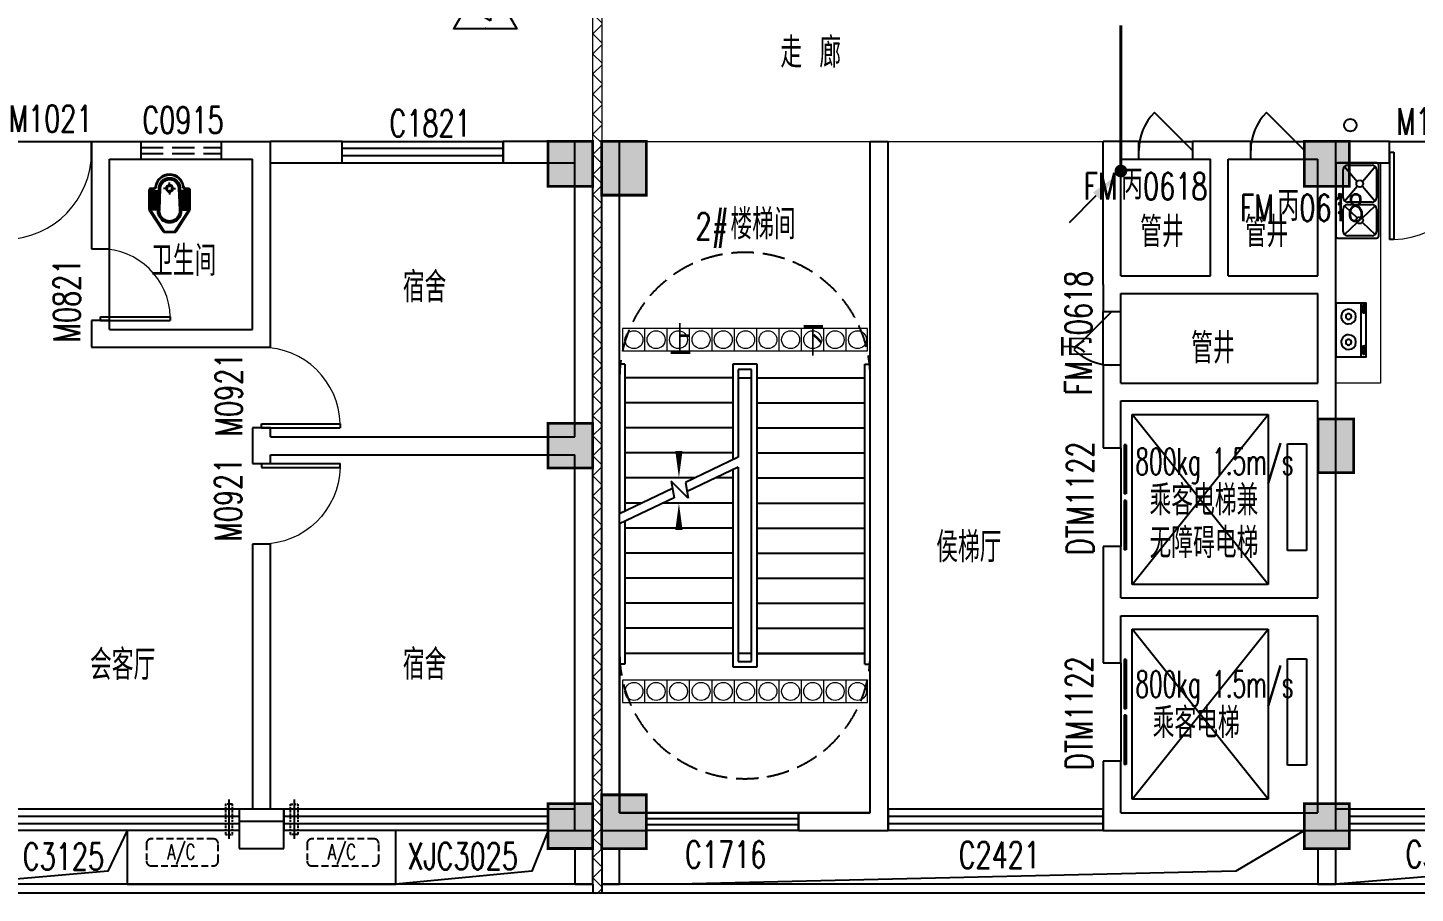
# Model space of a CAD drawing. Extents: x -9422388 to 15610651, y -1992469 to 953794.
# Drawn here: x -2565971 to -2550471, y -443348 to -433678 of the extents above; entities that cross this region are included whole.
import ezdxf
from ezdxf.enums import TextEntityAlignment as Align

# ---------------------------------------------------------------- set-up
doc = ezdxf.new("R2010")
doc.units = 0
doc.header["$LTSCALE"] = 1000
for name, pattern in [('( Hidden )', [0.375, 0.25, -0.125]), ('ACAD_ISO04W100', [30, 24, -3, 0, -3]), ('DASH', [0.35, 0.25, -0.1])]:
    doc.linetypes.add(name, pattern=pattern)
for name, color, linetype in [('A-DOOR', 141, 'Continuous'), ('A-DOOR-IDEN', 7, 'Continuous'), ('A-ELEV-LIN-0.3', 30, 'Continuous'), ('A-ELEV-LIN-0.4', 40, 'Continuous'), ('A-FLOR-EVTR', 2, 'Continuous'), ('A-FLOR-HVAC', 4, 'Continuous'), ('A-FLOR-OTHER1-ON', 253, 'Continuous'), ('A-FLOR-OTHER2-ON', 83, 'Continuous'), ('A-SECT-DOOR', 141, 'Continuous'), ('C-KZ', 2, 'Continuous'), ('C-Z-HATCH', 253, 'Continuous'), ('COLUMN', 9, 'Continuous'), ('DIM_SYMB', 3, 'Continuous'), ('EQUIP-消防', 3, 'Continuous'), ('LWIRE', 4, 'Continuous'), ('PUB_TEXT', 7, 'Continuous'), ('STAIR', 2, 'Continuous'), ('WALL', 9, 'Continuous'), ('WINDOW', 4, 'Continuous'), ('WINDOW_TEXT', 7, 'Continuous'), ('WIRE-消防广播', 4, 'TG_BC'), ('厨具', 4, 'Continuous'), ('洁具', 253, 'Continuous')]:
    doc.layers.add(name, color=color, linetype=linetype)
doc.layers.add('建筑底图', color=8, linetype='Continuous', lineweight=5)
doc.styles.add('_TCH_DIM', font='SIMPLEX', dxfattribs={"bigfont": 'GBCBIG'})
doc.styles.add('_TCH_WINDOW', font='SIMPLEX', dxfattribs={"height": 3.5, "bigfont": 'GBCBIG'})
doc.styles.get("Standard").update_dxf_attribs({"font": 'gbenor.shx', "bigfont": 'gbcbig.shx'})
doc.styles.add('TG_LINETYPE', font='SIMPLEX', dxfattribs={"width": 0.8, "height": 3.5, "bigfont": 'HZTXT'})
doc.linetypes.add('TG_BC', pattern='A,2,-0.85,["BC",TG_LINETYPE,S=0.1,R=0,X=-0.65,Y=-0.15],0', length=2.85)

# ---------------------------------------------------------------- blocks, each defined once
blk = doc.blocks.new('$plan$00002871')
at = {"layer": '洁具', "color": 0}
for p, q in [((0, -475), (0, -423)), ((-15, -490), (-67, -490)), ((0, -505), (0, -557)), ((15, -490), (67, -490))]:
    blk.add_line(p, q, dxfattribs=at)
for points in [[(159, -508, -0.88995), (-159, -508, 0.380538), (-179, -491), (-210, -491, -0.414214), (-230, -471), (-230, -258, -0.144595), (-227, -247), (-73, -9, -0.254383), (-56, 0), (56, 0, -0.254383), (73, -9), (227, -247, -0.144595), (230, -258), (230, -471, -0.414214), (210, -491), (179, -491, 0.380538)], [(120, -491), (130, -252, 1.134994), (-130, -252), (-120, -491, 0.992594)], [(105, -490), (115, -251, 1.141146), (-115, -251), (-105, -490, 0.994896)], [(100, -490), (110, -251, 1.143479), (-110, -251), (-100, -490, 0.995777)], [(-149, -264, 1), (-149, -252), (-207, -252, 1), (-207, -264)], [(-148, -287, 1), (-148, -275), (-207, -275, 1), (-207, -287)], [(-147, -307, 1), (-147, -295), (-207, -295, 1), (-207, -307)], [(-149, -263, 1), (-149, -253), (-207, -253, 1), (-207, -263)], [(-148, -286, 1), (-148, -276), (-207, -276, 1), (-207, -286)], [(-147, -306, 1), (-147, -296), (-207, -296, 1), (-207, -306)], [(148, -287, -1), (148, -275), (207, -275, -1), (207, -287)], [(147, -307, -1), (147, -295), (207, -295, -1), (207, -307)], [(148, -286, -1), (148, -276), (207, -276, -1), (207, -286)], [(147, -306, -1), (147, -296), (207, -296, -1), (207, -306)], [(149, -264, -1), (149, -252), (207, -252, -1), (207, -264)], [(149, -263, -1), (149, -253), (207, -253, -1), (207, -263)], [(-146, -330, 1), (-146, -319), (-207, -319, 1), (-207, -330)], [(-146, -352, 1), (-146, -341), (-207, -341, 1), (-207, -352)], [(-145, -376, 1), (-145, -364), (-207, -364, 1), (-207, -376)], [(-144, -399, 1), (-144, -388), (-207, -388, 1), (-207, -399)], [(-143, -423, 1), (-143, -411), (-207, -411, 1), (-207, -423)], [(-141, -444, 1), (-141, -432), (-207, -432, 1), (-207, -444)], [(-141, -464, 1), (-141, -453), (-207, -453, 1), (-207, -464)], [(-146, -329, 1), (-146, -320), (-207, -320, 1), (-207, -329)], [(-146, -351, 1), (-146, -342), (-207, -342, 1), (-207, -351)], [(-145, -375, 1), (-145, -365), (-207, -365, 1), (-207, -375)], [(-144, -398, 1), (-144, -389), (-207, -389, 1), (-207, -398)], [(-143, -422, 1), (-143, -412), (-207, -412, 1), (-207, -422)], [(-141, -443, 1), (-141, -433), (-207, -433, 1), (-207, -443)], [(-141, -463, 1), (-141, -454), (-207, -454, 1), (-207, -463)], [(141, -444, -1), (141, -432), (207, -432, -1), (207, -444)], [(141, -464, -1), (141, -453), (207, -453, -1), (207, -464)], [(141, -443, -1), (141, -433), (207, -433, -1), (207, -443)], [(141, -463, -1), (141, -454), (207, -454, -1), (207, -463)], [(143, -423, -1), (143, -411), (207, -411, -1), (207, -423)], [(144, -399, -1), (144, -388), (207, -388, -1), (207, -399)], [(143, -422, -1), (143, -412), (207, -412, -1), (207, -422)], [(145, -376, -1), (145, -364), (207, -364, -1), (207, -376)], [(144, -398, -1), (144, -389), (207, -389, -1), (207, -398)], [(146, -352, -1), (146, -341), (207, -341, -1), (207, -352)], [(145, -375, -1), (145, -365), (207, -365, -1), (207, -375)], [(146, -330, -1), (146, -319), (207, -319, -1), (207, -330)], [(146, -351, -1), (146, -342), (207, -342, -1), (207, -351)], [(146, -329, -1), (146, -320), (207, -320, -1), (207, -329)]]:
    blk.add_lwpolyline(points, format="xyb", close=True, dxfattribs=at)
blk.add_lwpolyline([(-149, -507, 0.380538), (-179, -481), (-210, -481, -0.414214), (-220, -471), (-220, -258, -0.144595), (-218, -253), (-64, -15, -0.254383), (-56, -10), (56, -10, -0.254383), (64, -15), (218, -253, -0.144595), (220, -258), (220, -471, -0.414214), (210, -481), (179, -481, 0.380538), (149, -507, 0.380538)], format="xyb", dxfattribs=at)
for radius in [40, 31.7]:
    blk.add_circle((0, -490), radius, dxfattribs=at)
blk.add_arc((0, -490), 150, 186.665, 353.335, dxfattribs=at)
blk = doc.blocks.new('KTWJ1')
at = {"layer": 'A-FLOR-HVAC', "color": 0, "linetype": '( Hidden )', "ltscale": 0.3}
blk.add_lwpolyline([(152982, -14209, 0.414214), (153032, -14259), (153732, -14259, 0.414214), (153782, -14209), (153782, -14009, 0.414214), (153732, -13959), (153032, -13959, 0.414214), (152982, -14009)], format="xyb", close=True, dxfattribs=at)
at = {"layer": 'A-FLOR-HVAC', "color": 0, "style": '_TCH_WINDOW', "width": 0.705882}
blk.add_text('A/C', height=170, dxfattribs=at).set_placement((153214, -14188))
blk = doc.blocks.new('KTB')
at = {"layer": 'A-SECT-DOOR', "color": 0}
blk.add_lwpolyline([(1040319, -403775), (1039069, -403775), (1039069, -404375), (1042069, -404375), (1042069, -403775), (1040819, -403775)], dxfattribs=at)
at = {"layer": 'A-FLOR-HVAC', "color": 8}
for p in [(886302, -389909), (888096, -389909)]:
    blk.add_blockref('KTWJ1', p, dxfattribs=at)
blk = doc.blocks.new('宿舍楼柱网1')
at = {"layer": 'C-Z-HATCH'}
h = blk.add_hatch(color=0, dxfattribs=at)
h.dxf.hatch_style = 1
h.paths.add_polyline_path([(631658, 145126), (632158, 145126), (632158, 144526), (631658, 144526)])
h = blk.add_hatch(color=0, dxfattribs=at)
h.dxf.hatch_style = 1
h.paths.add_polyline_path([(639508, 145126), (640008, 145126), (640008, 144626), (639508, 144626)])
h = blk.add_hatch(color=0, dxfattribs=at)
h.dxf.hatch_style = 1
h.paths.add_polyline_path([(639658, 142026), (640058, 142026), (640058, 141426), (639658, 141426)])
h = blk.add_hatch(color=0, dxfattribs=at)
h.dxf.hatch_style = 1
h.paths.add_polyline_path([(631658, 137826), (632158, 137826), (632158, 137226), (631658, 137226)])
h = blk.add_hatch(color=0, dxfattribs=at)
h.dxf.hatch_style = 1
h.paths.add_polyline_path([(639508, 137726), (640008, 137726), (640008, 137226), (639508, 137226)])
at = {"layer": 'C-KZ', "color": 0, "const_width": 30}
for points in [[(631658, 145126), (632158, 145126), (632158, 144526), (631658, 144526)], [(639508, 145126), (640008, 145126), (640008, 144626), (639508, 144626)], [(639658, 142026), (640058, 142026), (640058, 141426), (639658, 141426)], [(631658, 137826), (632158, 137826), (632158, 137226), (631658, 137226)], [(639508, 137726), (640008, 137726), (640008, 137226), (639508, 137226)]]:
    blk.add_lwpolyline(points, close=True, dxfattribs=at)
blk = doc.blocks.new('A$C0CF77FE4')
at = {"layer": 'A-FLOR-OTHER2-ON', "color": 0, "linetype": 'ACAD_ISO04W100', "ltscale": 5}
blk.add_line((40, 440), (40, 0), dxfattribs=at)
at = {"layer": 'A-FLOR-OTHER2-ON', "color": 0, "linetype": 'DASH', "ltscale": 0.1}
blk.add_lwpolyline([(0, 390), (80, 390), (80, 50), (0, 50)], close=True, dxfattribs=at)
blk = doc.blocks.new('$DorLib2D$00000001')
at = {"color": 0}
for p, q in [((0.45, 0.975), (0.5, 0.975)), ((0.45, 0), (0.45, 0.975)), ((0.5, 0), (0.5, 0.975)), ((0.5, 0), (0.45, 0))]:
    blk.add_line(p, q, dxfattribs=at)
at = {"color": 0, "lineweight": 13}
blk.add_arc((0.475, 0), 0.975, 91.4693, 180, dxfattribs=at)
blk = doc.blocks.new('$plan$00002777')
at = {"layer": '厨具', "color": 0}
for p, q in [((-300, -284), (300, -284)), ((-267, -307), (-267, -318)), ((-176, -308), (-176, -318)), ((192, -308), (192, -318)), ((284, -307), (284, -318)), ((-257, -316), (-257, -333)), ((-192, -316), (-257, -316)), ((-257, -333), (-192, -333)), ((-192, -333), (-192, -316)), ((208, -316), (273, -316)), ((208, -333), (208, -316)), ((273, -333), (208, -333)), ((273, -316), (273, -333))]:
    blk.add_line(p, q, dxfattribs=at)
blk.add_lwpolyline([(300, 0), (-300, 0), (-300, -340), (300, -340)], close=True, dxfattribs=at)
for points in [[(-176, -308, 0.259034), (-178, -304, 0.076276), (-189, -299, 0.036515), (-203, -297, 0.026615), (-221, -296, 0.026615), (-240, -297, 0.036515), (-254, -299, 0.076276), (-265, -304, 0.259034), (-267, -308, 0.078462), (-267, -309, 0.056762)], [(-176, -318, 0.259034), (-178, -315, 0.076276), (-189, -310, 0.036515), (-203, -307, 0.026615), (-221, -306, 0.026615), (-240, -307, 0.036515), (-254, -310, 0.076276), (-265, -315, 0.259034), (-267, -318, 0.259034), (-265, -322, 0.056762), (-257, -326, 0.036515)], [(192, -308, -0.259034), (194, -304, -0.076276), (205, -299, -0.036515), (219, -297, -0.026615), (238, -296, -0.026615), (257, -297, -0.036515), (270, -299, -0.076276), (282, -304, -0.259034), (284, -308, -0.078462), (283, -309, -0.056762)], [(192, -318, -0.259034), (194, -315, -0.076276), (205, -310, -0.036515), (219, -307, -0.026615), (238, -306, -0.026615), (257, -307, -0.036515), (270, -310, -0.076276), (282, -315, -0.259034), (284, -318, -0.259034), (282, -322, -0.056762), (273, -326, -0.036515)], [(-192, -327, 0.008736), (-189, -327, 0.076276), (-178, -322, 0.259034), (-176, -318, 0.259034)], [(208, -327, -0.008736), (205, -327, -0.076276), (194, -322, -0.259034), (192, -318, -0.259034)]]:
    blk.add_lwpolyline(points, format="xyb", dxfattribs=at)
for centre, radius, start, end in [((-135, -143), 82.5, 0.964, 0), ((-135, -143), 31.6, 0.6532, 0), ((151, -143), 82.5, 180, 179.036), ((151, -143), 31.6, 180, 179.3468)]:
    blk.add_arc(centre, radius, start, end, dxfattribs=at)
blk = doc.blocks.new('$plan$00002763')
at = {"layer": '洁具', "color": 0}
for p, q in [((-395, -405), (-395, -132)), ((-381, -98), (-246, -241)), ((-345, -82), (-95, -82)), ((-59, -98), (-194, -241)), ((-45, -132), (-45, -405)), ((-20, -405), (-20, -132)), ((-6, -98), (161, -241)), ((30, -82), (345, -82)), ((381, -98), (214, -241)), ((395, -132), (395, -405)), ((-246, -297), (-381, -440)), ((-194, -297), (-59, -440)), ((161, -297), (-6, -440)), ((214, -297), (381, -440)), ((-95, -455), (-345, -455)), ((345, -455), (30, -455))]:
    blk.add_line(p, q, dxfattribs=at)
blk.add_lwpolyline([(-420, -25), (-420, -455, 0.200464), (-413, -473, 0.197353), (-395, -480), (395, -480, 0.19737), (413, -473, 0.200447), (420, -455), (420, -25, 0.200464), (413, -7, 0.197353), (395, 0), (-395, 0, 0.19737), (-413, -7, 0.200447), (-420, -25)], format="xyb", close=True, dxfattribs=at)
for centre, major_axis, start_param, end_param in [((-345, -132), (-50, 0), -1.570796, 0), ((-136, -48), (-14.2, 0), 3.141593, 9.424778), ((-95, -132), (-50, 0), 3.141593, 4.712389), ((-36, -48), (-15.1, 0), 3.141593, 9.424778), ((30, -132), (-50, 0), -1.570796, 0), ((64, -48), (-14.2, 0), 3.141593, 9.424778), ((345, -132), (-50, 0), 3.141593, 4.712389), ((-220, -269), (-38.6, 0), 3.141593, 9.424778), ((188, -269), (-38.6, 0), 3.141593, 9.424778), ((-345, -405), (50, 0), 3.141593, 4.712389), ((-95, -405), (50, 0), 4.712389, 6.283185), ((30, -405), (50, 0), 3.141593, 4.712389), ((345, -405), (50, 0), 4.712389, 6.283185)]:
    blk.add_ellipse(centre, major_axis=major_axis, ratio=0.9938, start_param=start_param, end_param=end_param, dxfattribs=at)
blk = doc.blocks.new('$DORLIB2D$00000127')
at = {"color": 0}
for points in [[(-0.533, 0.795), (-0.533, 0.69)], [(-0.033, 0.795), (-0.533, 0.795)], [(-0.033, 0.795), (-0.033, 0.69)], [(0.533, 0.795), (0.033, 0.795)], [(0.033, 0.795), (0.033, 0.69)], [(0.533, 0.795), (0.533, 0.69)], [(-0.033, 0.69), (-0.533, 0.69)], [(0.533, 0.69), (0.033, 0.69)], [(0.5, 0.5), (-0.5, 0.5)]]:
    blk.add_lwpolyline(points, dxfattribs=at)
blk = doc.blocks.new('$WINLIB2D$00000001')
at = {"color": 0}
for points in [[(-0.5, 0.5), (-0.5, -0.5)], [(-0.5, 0.5), (0.5, 0.5)], [(0.5, -0.5), (0.5, 0.5)], [(0.5, 0.1667), (-0.5, 0.1667)], [(0.5, -0.1667), (-0.5, -0.1667)], [(-0.5, -0.5), (0.5, -0.5)]]:
    blk.add_lwpolyline(points, dxfattribs=at)
blk = doc.blocks.new('$TCHSYS$WIN2D')
at = {"color": 0}
for p, q in [((-0.5, 0.5), (0.5, 0.5)), ((-0.5, 0.5), (-0.5, -0.5)), ((0.5, 0.5), (0.5, -0.5)), ((0.5, 0.1667), (-0.5, 0.1667)), ((0.5, -0.1667), (-0.5, -0.1667)), ((-0.5, -0.5), (0.5, -0.5))]:
    blk.add_line(p, q, dxfattribs=at)
blk = doc.blocks.new('$DorLib2D$00000114')
at = {"color": 0}
blk.add_line((0.5, 0), (-0.207, 0.707), dxfattribs=at)
blk.add_arc((0.5, 0), 1, 135, 180, dxfattribs=at)
blk = doc.blocks.new('5555')
h = blk.add_hatch()
h.set_pattern_fill('ANSI37', color=8, scale=100)
h.set_pattern_definition([(45, (1387836.5, 0), (-112.2532, 112.2532), []), (135, (1387836.5, 0), (-112.2532, -112.2532), [])])
h.paths.add_polyline_path([(2009330.2, -394074.7), (2009430.2, -394074.7), (2009430.2, -404474.7), (2009330.2, -404474.7)])
at = {"layer": 'C-Z-HATCH'}
h = blk.add_hatch(color=8, dxfattribs=at)
h.dxf.hatch_style = 1
h.paths.add_polyline_path([(2008830.2, -396074.7), (2009330.2, -396074.7), (2009330.2, -396574.7), (2008830.2, -396574.7)])
h = blk.add_hatch(color=8, dxfattribs=at)
h.dxf.hatch_style = 1
h.paths.add_polyline_path([(2008830.2, -399224.7), (2009330.2, -399224.7), (2009330.2, -399724.7), (2008830.2, -399724.7)])
h = blk.add_hatch(color=8, dxfattribs=at)
h.dxf.hatch_style = 1
h.paths.add_polyline_path([(2008830.2, -403474.7), (2009330.2, -403474.7), (2009330.2, -403974.7), (2008830.2, -403974.7)])
at = {"color": 8}
for points in [[(2009330.2, -394074.7), (2009430.2, -394074.7), (2009430.2, -404474.7), (2009330.2, -404474.7)], [(2017630.2, -396314.7), (2018130.2, -396314.7), (2018130.2, -398774.7), (2017630.2, -398774.7)]]:
    blk.add_lwpolyline(points, close=True, dxfattribs=at)
blk.add_lwpolyline([(2009430.2, -396074.7), (2015030.2, -396074.7)], dxfattribs=at)
at = {"color": 8, "linetype": 'Continuous', "flags": 128}
for points in [[(2012397.7, -398414.7), (2012397.7, -398164.7), (2009662.7, -398164.7), (2009662.7, -398414.7)], [(2012397.7, -402344.7), (2012397.7, -402094.7), (2009662.7, -402094.7), (2009662.7, -402344.7)]]:
    blk.add_lwpolyline(points, close=True, dxfattribs=at)
for points in [[(2009912.7, -398414.7), (2009912.7, -398164.7)], [(2010162.7, -398414.7), (2010162.7, -398164.7)], [(2010412.7, -398414.7), (2010412.7, -398164.7)], [(2010662.7, -398414.7), (2010662.7, -398164.7)], [(2010912.7, -398414.7), (2010912.7, -398164.7)], [(2011162.7, -398414.7), (2011162.7, -398164.7)], [(2011412.7, -398414.7), (2011412.7, -398164.7)], [(2011662.7, -398414.7), (2011662.7, -398164.7)], [(2011912.7, -398414.7), (2011912.7, -398164.7)], [(2012162.7, -398414.7), (2012162.7, -398164.7)], [(2009912.7, -402344.7), (2009912.7, -402094.7)], [(2010162.7, -402344.7), (2010162.7, -402094.7)], [(2010412.7, -402344.7), (2010412.7, -402094.7)], [(2010662.7, -402344.7), (2010662.7, -402094.7)], [(2010912.7, -402344.7), (2010912.7, -402094.7)], [(2011162.7, -402344.7), (2011162.7, -402094.7)], [(2011412.7, -402344.7), (2011412.7, -402094.7)], [(2011662.7, -402344.7), (2011662.7, -402094.7)], [(2011912.7, -402344.7), (2011912.7, -402094.7)], [(2012162.7, -402344.7), (2012162.7, -402094.7)]]:
    blk.add_lwpolyline(points, dxfattribs=at)
at = {"color": 8, "linetype": 'Continuous'}
for centre in [(2009790.2, -398289.7), (2010037.7, -398289.7), (2010287.7, -398289.7), (2010540.2, -398289.7), (2010787.7, -398289.7), (2011037.7, -398289.7), (2011287.7, -398289.7), (2011540.2, -398289.7), (2011787.7, -398289.7), (2012037.7, -398289.7), (2012287.7, -398289.7), (2009790.2, -402219.7), (2010037.7, -402219.7), (2010287.7, -402219.7), (2010540.2, -402219.7), (2010787.7, -402219.7), (2011037.7, -402219.7), (2011287.7, -402219.7), (2011540.2, -402219.7), (2011787.7, -402219.7), (2012037.7, -402219.7), (2012287.7, -402219.7)]:
    blk.add_circle(centre, 100, dxfattribs=at)
at = {"layer": 'A-ELEV-LIN-0.3', "color": 8}
for points in [[(2015400.1, -378228), (2015400.1, -378228, -0.4142136), (2015621.4, -377263.1), (2022569.5, -372908.3, -0.4142136), (2024637.1, -373382.6), (2037907.3, -394555, -0.2728148), (2037948.7, -396077.9), (2033730, -403701.1, -0.2728148), (2032417.5, -404474.7), (1988430.2, -404474.7, -0.4142134), (1986830.2, -402874.7), (1986830.2, -394774.7, -0.4142137), (1987530.2, -394074.7), (1987530.2, -394074.7)], [(2015484.8, -378174.9), (2015484.8, -378174.9, -0.4142136), (2015674.5, -377347.8), (2022622.6, -372993, -0.4142136), (2024552.3, -373435.7), (2037822.6, -394608.1, -0.2728148), (2037861.2, -396029.5), (2033642.5, -403652.6, -0.2728148), (2032417.5, -404374.7), (2009430.2, -404374.7)], [(2009330.2, -404374.7), (1988430.2, -404374.7, -0.4142134), (1986930.2, -402874.7), (1986930.2, -394774.7, -0.4142137), (1987530.2, -394174.7), (1987530.2, -394174.7)]]:
    blk.add_lwpolyline(points, format="xyb", dxfattribs=at)
for points in [[(2009130.2, -404374.7), (2009330.2, -404374.7), (2009330.2, -403974.7), (2009130.2, -403974.7)], [(2009430.2, -404374.7), (2009630.2, -404374.7), (2009630.2, -403974.7), (2009430.2, -403974.7)], [(2017430.2, -404374.7), (2017630.2, -404374.7), (2017630.2, -403974.7), (2017430.2, -403974.7)]]:
    blk.add_lwpolyline(points, close=True, dxfattribs=at)
for points in [[(2009330.2, -404374.7), (2009330.2, -404474.7)], [(2009430.2, -404374.7), (2009430.2, -404474.7)]]:
    blk.add_lwpolyline(points, dxfattribs=at)
at = {"layer": 'A-ELEV-LIN-0.4', "color": 8}
for points in [[(2004130.2, -403774.7), (2003912.7, -404229.5), (2002243.9, -404374.7)], [(2008830.2, -403774.7), (2008649, -404229.5), (2007130.2, -404374.7)], [(2017280.2, -403774.7), (2016513, -404229.5), (2010280.2, -404374.7)], [(2019630.2, -403774.7), (2019412.7, -404229.5), (2017630.2, -404374.7)]]:
    blk.add_lwpolyline(points, dxfattribs=at)
blk.add_circle((2017793, -395893.3), 70, dxfattribs=at)
at = {"layer": 'A-FLOR-EVTR', "color": 8, "ltscale": 0.5}
for p, q in [((2015355.2, -401024.7), (2015355.2, -399124.7)), ((2015355.2, -399124.7), (2016875.2, -399124.7)), ((2016875.2, -401024.7), (2015355.2, -399124.7)), ((2015355.2, -401024.7), (2016875.2, -399124.7)), ((2016875.2, -399124.7), (2016875.2, -401024.7)), ((2017090.2, -400644.7), (2017090.2, -399454.7)), ((2017090.2, -399454.7), (2017305.2, -399454.7)), ((2017305.2, -399454.7), (2017305.2, -400644.7)), ((2017305.2, -400644.7), (2017090.2, -400644.7)), ((2016875.2, -401024.7), (2015355.2, -401024.7)), ((2015355.2, -403424.7), (2015355.2, -401524.7)), ((2015355.2, -401524.7), (2016875.2, -401524.7)), ((2016875.2, -403424.7), (2015355.2, -401524.7)), ((2015355.2, -403424.7), (2016875.2, -401524.7)), ((2016875.2, -401524.7), (2016875.2, -403424.7)), ((2017090.2, -403044.7), (2017090.2, -401854.7)), ((2017090.2, -401854.7), (2017305.2, -401854.7)), ((2017305.2, -401854.7), (2017305.2, -403044.7)), ((2017305.2, -403044.7), (2017090.2, -403044.7)), ((2016875.2, -403424.7), (2015355.2, -403424.7))]:
    blk.add_line(p, q, dxfattribs=at)
at = {"layer": 'A-FLOR-OTHER1-ON', "color": 8, "linetype": 'DASH'}
for centre, start, end in [((2011030.2, -398714.7), 0, 180.00002), ((2011030.2, -401794.7), 179.99986, 0)]:
    blk.add_arc(centre, 1400, start, end, dxfattribs=at)
at = {"layer": 'C-KZ', "color": 8, "const_width": 30}
for points in [[(2008830.2, -396074.7), (2009330.2, -396074.7), (2009330.2, -396574.7), (2008830.2, -396574.7)], [(2008830.2, -399224.7), (2009330.2, -399224.7), (2009330.2, -399724.7), (2008830.2, -399724.7)], [(2008830.2, -403474.7), (2009330.2, -403474.7), (2009330.2, -403974.7), (2008830.2, -403974.7)]]:
    blk.add_lwpolyline(points, close=True, dxfattribs=at)
at = {"layer": 'COLUMN', "color": 8}
for p, q in [((2005880.2, -403674.7), (2005380.2, -403674.7)), ((2005380.2, -403674.7), (2005380.2, -403974.7)), ((2005880.2, -403974.7), (2005880.2, -403674.7)), ((2005380.2, -403974.7), (2005880.2, -403974.7))]:
    blk.add_line(p, q, dxfattribs=at)
at = {"layer": 'DIM_SYMB', "color": 8}
for points in [[(2010292.7, -398574.7, 0, 0, 0), (2010292.7, -399834.7, 0, 80, 0), (2010292.7, -399534.7, 0, 0, 0)], [(2011767.7, -398574.7, 0, 0, 0), (2011767.7, -402684.7, 0, 0, 0), (2010292.7, -402684.7, 0, 0, 0), (2010292.7, -400114.7, 0, 80, 0), (2010292.7, -400414.7, 0, 0, 0)]]:
    blk.add_lwpolyline(points, format="xyseb", dxfattribs=at)
at = {"layer": 'STAIR', "color": 8}
for p, q in [((2009630.2, -398564.7), (2009630.2, -400234.9)), ((2009690.2, -398564.7), (2009630.2, -398564.7)), ((2009690.2, -398564.7), (2009690.2, -400206.3)), ((2011165.2, -398564.7), (2010895.2, -398564.7)), ((2010895.2, -398564.7), (2010895.2, -399632.4)), ((2011105.2, -398624.7), (2010955.2, -398624.7)), ((2010955.2, -398624.7), (2010955.2, -399603.8)), ((2011105.2, -401884.7), (2011105.2, -398624.7)), ((2011165.2, -401944.7), (2011165.2, -398564.7)), ((2012370.2, -401914.7), (2012370.2, -398564.7)), ((2012370.2, -398564.7), (2012430.2, -398564.7)), ((2012430.2, -401914.7), (2012430.2, -398564.7)), ((2009630.2, -398714.7), (2009630.2, -400234.9)), ((2010895.2, -398714.7), (2009690.2, -398714.7)), ((2010955.2, -398714.7), (2010955.2, -399603.8)), ((2010955.2, -398714.7), (2011105.2, -398714.7)), ((2011105.2, -401794.7), (2011105.2, -398714.7)), ((2011165.2, -398714.7), (2012370.2, -398714.7)), ((2012430.2, -401794.7), (2012430.2, -398714.7)), ((2010895.2, -398994.7), (2009690.2, -398994.7)), ((2011165.2, -398994.7), (2012370.2, -398994.7)), ((2010895.2, -399274.7), (2009690.2, -399274.7)), ((2011165.2, -399274.7), (2012370.2, -399274.7)), ((2010895.2, -399554.7), (2009690.2, -399554.7)), ((2011165.2, -399554.7), (2012370.2, -399554.7)), ((2010955.2, -399603.8), (2010364.4, -399885.2)), ((2010955.2, -399714.6), (2010383.2, -399987)), ((2010895.2, -399743.1), (2010895.2, -401944.7)), ((2010955.2, -399714.6), (2010955.2, -401794.7)), ((2010955.2, -399714.6), (2010955.2, -401884.7)), ((2010470.3, -399834.7), (2009690.2, -399834.7)), ((2010396.8, -400060.7), (2010205.1, -399872)), ((2010205.1, -399872), (2010239, -400055.7)), ((2010364.4, -399885.2), (2010396.8, -400060.7)), ((2010895.2, -399834.7), (2010702.9, -399834.7)), ((2011165.2, -399834.7), (2012370.2, -399834.7)), ((2010220.2, -399953.9), (2009630.2, -400234.9)), ((2010239, -400055.7), (2009630.2, -400345.7)), ((2009882.5, -400114.7), (2009690.2, -400114.7)), ((2010895.2, -400114.7), (2010115, -400114.7)), ((2011165.2, -400114.7), (2012370.2, -400114.7)), ((2009630.2, -400345.7), (2009630.2, -401794.7)), ((2009630.2, -400345.7), (2009630.2, -401914.7)), ((2009690.2, -400317.1), (2009690.2, -401914.7)), ((2010895.2, -400394.7), (2009690.2, -400394.7)), ((2011165.2, -400394.7), (2012370.2, -400394.7)), ((2010895.2, -400674.7), (2009690.2, -400674.7)), ((2011165.2, -400674.7), (2012370.2, -400674.7)), ((2010895.2, -400954.7), (2009690.2, -400954.7)), ((2011165.2, -400954.7), (2012370.2, -400954.7)), ((2010895.2, -401234.7), (2009690.2, -401234.7)), ((2011165.2, -401234.7), (2012370.2, -401234.7)), ((2010895.2, -401514.7), (2009690.2, -401514.7)), ((2011165.2, -401514.7), (2012370.2, -401514.7)), ((2009630.2, -401794.7), (2009630.2, -401914.7)), ((2009690.2, -401914.7), (2009630.2, -401914.7)), ((2009630.2, -401914.7), (2009630.2, -403574.7)), ((2010895.2, -401794.7), (2009690.2, -401794.7)), ((2010895.2, -401794.7), (2009690.2, -401794.7)), ((2011105.2, -401794.7), (2010955.2, -401794.7)), ((2010955.2, -401884.7), (2011105.2, -401884.7)), ((2011165.2, -401794.7), (2012370.2, -401794.7)), ((2012370.2, -401794.7), (2011165.2, -401794.7)), ((2012370.2, -401914.7), (2012430.2, -401914.7)), ((2012430.2, -401914.7), (2012430.2, -401794.7)), ((2012430.2, -403574.7), (2012430.2, -401914.7)), ((2010895.2, -401944.7), (2011165.2, -401944.7)), ((2009630.2, -403574.7), (2012430.2, -403574.7))]:
    blk.add_line(p, q, dxfattribs=at)
at = {"layer": 'WALL', "color": 8}
for p, q in [((2003730.2, -396074.7), (2003730.2, -397274.7)), ((2003730.2, -396314.7), (2003730.2, -396074.7)), ((2003730.2, -396074.7), (2005730.2, -396074.7)), ((2005730.2, -398274.7), (2005730.2, -396074.7)), ((2006530.2, -396074.7), (2005730.2, -396074.7)), ((2006530.2, -396314.7), (2006530.2, -396074.7)), ((2009130.2, -396074.7), (2008330.2, -396074.7)), ((2008330.2, -396074.7), (2008330.2, -396314.7)), ((2009130.2, -399374.7), (2009130.2, -396074.7)), ((2009130.2, -396074.7), (2009330.2, -396074.7)), ((2009330.2, -399474.7), (2009330.2, -396074.7)), ((2009430.2, -403774.7), (2009430.2, -396074.7)), ((2009430.2, -396074.7), (2009630.2, -396074.7)), ((2009630.2, -403574.7), (2009630.2, -396074.7)), ((2012430.2, -403574.7), (2012430.2, -396074.7)), ((2012430.2, -396074.7), (2012630.2, -396074.7)), ((2012630.2, -403534.7), (2012630.2, -396074.7)), ((2015430.2, -396074.7), (2015030.2, -396074.7)), ((2015030.2, -397674.7), (2015030.2, -396074.7)), ((2015430.2, -396274.7), (2015430.2, -396074.7)), ((2016330.2, -396074.7), (2016030.2, -396074.7)), ((2016030.2, -396074.7), (2016030.2, -396274.7)), ((2016680.2, -396074.7), (2016330.2, -396074.7)), ((2016680.2, -396274.7), (2016680.2, -396074.7)), ((2017630.2, -396074.7), (2017280.2, -396074.7)), ((2017280.2, -396074.7), (2017280.2, -396274.7)), ((2018230.2, -396074.7), (2017630.2, -396074.7)), ((2017630.2, -397674.7), (2017630.2, -396074.7)), ((2018230.2, -396314.7), (2018230.2, -396074.7)), ((2003930.2, -397274.7), (2003930.2, -396274.7)), ((2003930.2, -396274.7), (2005530.2, -396274.7)), ((2005530.2, -398174.7), (2005530.2, -396274.7)), ((2005730.2, -396314.7), (2006530.2, -396314.7)), ((2008330.2, -396314.7), (2009130.2, -396314.7)), ((2015230.2, -396274.7), (2015430.2, -396274.7)), ((2015230.2, -397574.7), (2015230.2, -396274.7)), ((2016030.2, -396274.7), (2016230.2, -396274.7)), ((2016230.2, -397574.7), (2016230.2, -396274.7)), ((2016430.2, -397574.7), (2016430.2, -396274.7)), ((2016430.2, -396274.7), (2016680.2, -396274.7)), ((2017280.2, -396274.7), (2017430.2, -396274.7)), ((2017430.2, -397574.7), (2017430.2, -396274.7)), ((2017630.2, -396314.7), (2018230.2, -396314.7)), ((2003730.2, -397274.7), (2003930.2, -397274.7)), ((2015230.2, -397574.7), (2016230.2, -397574.7)), ((2016430.2, -397574.7), (2017430.2, -397574.7)), ((2015030.2, -397674.7), (2015030.2, -397974.7)), ((2017630.2, -398874.7), (2017630.2, -397674.7)), ((2015230.2, -397974.7), (2015230.2, -397774.7)), ((2015230.2, -397774.7), (2016330.2, -397774.7)), ((2016330.2, -397774.7), (2017430.2, -397774.7)), ((2017430.2, -398774.7), (2017430.2, -397774.7)), ((2015030.2, -397974.7), (2015230.2, -397974.7)), ((2003930.2, -398074.7), (2003730.2, -398074.7)), ((2003730.2, -398074.7), (2003730.2, -398374.7)), ((2003930.2, -398174.7), (2003930.2, -398074.7)), ((2003930.2, -398174.7), (2005530.2, -398174.7)), ((2005730.2, -398374.7), (2005730.2, -398274.7)), ((2003730.2, -398374.7), (2005530.2, -398374.7)), ((2005530.2, -398374.7), (2005730.2, -398374.7)), ((2015230.2, -398574.7), (2015030.2, -398574.7)), ((2015030.2, -398574.7), (2015030.2, -398874.7)), ((2015230.2, -398774.7), (2015230.2, -398574.7)), ((2015230.2, -398774.7), (2017430.2, -398774.7)), ((2015030.2, -398874.7), (2015030.2, -399499.7)), ((2017630.2, -401274.7), (2017630.2, -398874.7)), ((2015230.2, -399499.7), (2015230.2, -398974.7)), ((2015230.2, -398974.7), (2017430.2, -398974.7)), ((2017430.2, -401174.7), (2017430.2, -398974.7)), ((2005730.2, -399274.7), (2005530.2, -399274.7)), ((2005530.2, -399274.7), (2005530.2, -399474.7)), ((2005730.2, -399374.7), (2005730.2, -399274.7)), ((2005730.2, -399374.7), (2009130.2, -399374.7)), ((2005530.2, -399474.7), (2005530.2, -399674.7)), ((2005730.2, -399574.7), (2009130.2, -399574.7)), ((2005730.2, -399674.7), (2005730.2, -399574.7)), ((2009130.2, -403774.7), (2009130.2, -399574.7)), ((2009330.2, -403774.7), (2009330.2, -399474.7)), ((2015030.2, -399499.7), (2015230.2, -399499.7)), ((2005530.2, -399674.7), (2005730.2, -399674.7)), ((2005730.2, -400574.7), (2005530.2, -400574.7)), ((2005530.2, -400574.7), (2005530.2, -403534.7)), ((2005730.2, -403534.7), (2005730.2, -400574.7)), ((2015230.2, -400599.7), (2015030.2, -400599.7)), ((2015030.2, -400599.7), (2015030.2, -401274.7)), ((2015230.2, -401174.7), (2015230.2, -400599.7)), ((2015030.2, -401274.7), (2015030.2, -401899.7)), ((2015230.2, -401174.7), (2017430.2, -401174.7)), ((2017630.2, -403774.7), (2017630.2, -401274.7)), ((2015230.2, -401899.7), (2015230.2, -401374.7)), ((2015230.2, -401374.7), (2017430.2, -401374.7)), ((2017430.2, -403574.7), (2017430.2, -401374.7)), ((2015030.2, -401899.7), (2015230.2, -401899.7)), ((2015230.2, -402999.7), (2015030.2, -402999.7)), ((2015030.2, -402999.7), (2015030.2, -403534.7)), ((2015230.2, -403574.7), (2015230.2, -402999.7)), ((2005630.2, -403534.7), (2005380.2, -403534.7)), ((2005380.2, -403534.7), (2005380.2, -403674.7)), ((2005880.2, -403534.7), (2005630.2, -403534.7)), ((2005880.2, -403674.7), (2005880.2, -403534.7)), ((2009130.2, -403534.7), (2008830.2, -403534.7)), ((2008830.2, -403534.7), (2008830.2, -403774.7)), ((2009930.2, -403574.7), (2009630.2, -403574.7)), ((2009930.2, -403774.7), (2009930.2, -403574.7)), ((2012430.2, -403574.7), (2011630.2, -403574.7)), ((2011630.2, -403574.7), (2011630.2, -403774.7)), ((2012630.2, -403774.7), (2012630.2, -403534.7)), ((2015030.2, -403534.7), (2015030.2, -403774.7)), ((2015230.2, -403574.7), (2017430.2, -403574.7)), ((2017780.2, -403534.7), (2017630.2, -403534.7)), ((2017780.2, -403774.7), (2017780.2, -403534.7)), ((2008830.2, -403774.7), (2009130.2, -403774.7)), ((2009130.2, -403774.7), (2009330.2, -403774.7)), ((2009430.2, -403774.7), (2009930.2, -403774.7)), ((2011630.2, -403774.7), (2012530.2, -403774.7)), ((2012530.2, -403774.7), (2012630.2, -403774.7)), ((2015030.2, -403774.7), (2015130.2, -403774.7)), ((2015130.2, -403774.7), (2017630.2, -403774.7)), ((2017630.2, -403774.7), (2017780.2, -403774.7))]:
    blk.add_line(p, q, dxfattribs=at)
at = {"layer": 'WINDOW', "color": 8}
for p, q in [((2002730.2, -396074.7), (2003730.2, -396074.7)), ((2015430.2, -396074.7), (2016030.2, -396074.7)), ((2016680.2, -396074.7), (2017280.2, -396074.7)), ((2018230.2, -396074.7), (2019230.2, -396074.7)), ((2015430.2, -396274.7), (2016030.2, -396274.7)), ((2016680.2, -396274.7), (2017280.2, -396274.7)), ((2003930.2, -398074.7), (2003930.2, -397274.7)), ((2015030.2, -398574.7), (2015030.2, -397974.7)), ((2015230.2, -398574.7), (2015230.2, -397974.7))]:
    blk.add_line(p, q, dxfattribs=at)
at = {"layer": 'WINDOW', "color": 8, "linetype": 'DASH'}
for p, q in [((2004280.2, -396074.7, 900), (2004280.2, -396274.7, 900)), ((2004280.2, -396074.7, 900), (2004280.2, -396274.7, 900)), ((2004280.2, -396141.4, 900), (2005180.2, -396141.4, 900)), ((2004280.2, -396141.4, 900), (2005180.2, -396141.4, 900)), ((2005180.2, -396074.7, 900), (2005180.2, -396274.7, 900)), ((2005180.2, -396074.7, 900), (2005180.2, -396274.7, 900)), ((2004280.2, -396208.1, 900), (2005180.2, -396208.1, 900)), ((2004280.2, -396208.1, 900), (2005180.2, -396208.1, 900))]:
    blk.add_line(p, q, dxfattribs=at)
at = {"color": 8}
blk.add_blockref('宿舍楼柱网1', (1377772.3, -541201.1), dxfattribs=at)
at = {"color": 8, "xscale": -1, "rotation": 180}
blk.add_blockref('$plan$00002871', (2004602.5, -397089.8), dxfattribs=at)
at = {"layer": 'A-DOOR', "color": 8}
ref = blk.add_blockref('$DORLIB2D$00000127', (2015130.2, -400049.7), dxfattribs=dict(at, xscale=1100, yscale=-200, zscale=200, rotation=89.99999999999444))
ref.add_attrib('A', 'DTM1122', (2014923.2, -400696.4), dxfattribs={"layer": 'A-DOOR-IDEN', "color": 8, "height": 297.5, "rotation": 90, "style": '_TCH_WINDOW', "width": 0.705882})
ref = blk.add_blockref('$DORLIB2D$00000127', (2015130.2, -402449.7), dxfattribs=dict(at, xscale=1100, yscale=-200, zscale=200, rotation=89.99999999999166))
ref.add_attrib('A', 'DTM1122', (2014913.5, -403096.5), dxfattribs={"layer": 'A-DOOR-IDEN', "color": 8, "height": 297.5, "rotation": 90, "style": '_TCH_WINDOW', "width": 0.705882})
at = {"layer": 'A-FLOR-OTHER2-ON', "color": 8, "linetype": 'DASH', "xscale": -1}
blk.add_blockref('A$C0CF77FE4', (2005306.3, -403867.7), dxfattribs=at)
at = {"layer": 'A-FLOR-OTHER2-ON', "color": 8, "linetype": 'DASH'}
blk.add_blockref('A$C0CF77FE4', (2005954, -403867.7), dxfattribs=at)
at = {"layer": 'A-SECT-DOOR', "color": 8}
blk.add_blockref('KTB', (965061, 0), dxfattribs=at)
at = {"layer": 'WINDOW', "color": 8}
ref = blk.add_blockref('$DorLib2D$00000001', (2003230.2, -396194.7), dxfattribs=dict(at, xscale=-1000, yscale=-1000, zscale=-1000, rotation=359.9999999999629))
ref.add_attrib('A', 'M1021', (2002805.2, -395969.3), dxfattribs={"layer": 'WINDOW_TEXT', "color": 8, "height": 297.5, "style": '_TCH_WINDOW', "width": 0.705882})
ref = blk.add_blockref('$DorLib2D$00000001', (2018730.2, -396194.7), dxfattribs=dict(at, xscale=-1000, yscale=-1000, zscale=-1000, rotation=359.9999999999926))
ref.add_attrib('A', 'M1021', (2018305.2, -396002.1), dxfattribs={"layer": 'WINDOW_TEXT', "color": 8, "height": 297.5, "style": '_TCH_WINDOW', "width": 0.705882})
ref = blk.add_blockref('$TCHSYS$WIN2D', (2007430.2, -396194.7), dxfattribs=dict(at, xscale=1800, yscale=-240, zscale=1800, rotation=359.9999999999639))
ref.add_attrib('A', 'C1821', (2007057.4, -396020.4), dxfattribs={"layer": 'WINDOW_TEXT', "color": 8, "height": 297.5, "style": '_TCH_WINDOW', "width": 0.705882})
at = {"layer": 'WINDOW', "color": 8, "xscale": 600, "yscale": 600, "zscale": 600}
for p, rotation in [((2015730.2, -396174.7), 359.9999999999944), ((2016980.2, -396174.7), 359.9999999999944), ((2015130.2, -398274.7), 89.99999999998887)]:
    blk.add_blockref('$DorLib2D$00000114', p, dxfattribs=dict(at, rotation=rotation))
at = {"layer": 'WINDOW', "color": 8}
ref = blk.add_blockref('$DorLib2D$00000001', (2003830.2, -397674.7), dxfattribs=dict(at, xscale=-800, yscale=-800, zscale=-800, rotation=89.99999999995553))
ref.add_attrib('A', 'M0821', (2003603.9, -398319.7), dxfattribs={"layer": 'WINDOW_TEXT', "color": 8, "height": 297.5, "rotation": 90, "style": '_TCH_WINDOW', "width": 0.705882})
ref = blk.add_blockref('$DorLib2D$00000001', (2005630.2, -398824.7), dxfattribs=dict(at, xscale=-900, yscale=-900, zscale=-900, rotation=89.99999999995553))
ref.add_attrib('A', 'M0921', (2005413, -399369.4), dxfattribs={"layer": 'WINDOW_TEXT', "color": 8, "height": 297.5, "rotation": 90, "style": '_TCH_WINDOW', "width": 0.705882})
ref = blk.add_blockref('$DorLib2D$00000001', (2005630.2, -400124.7), dxfattribs=dict(at, xscale=900, yscale=-900, zscale=900, rotation=89.99999999995553))
ref.add_attrib('A', 'M0921', (2005405.8, -400544.4), dxfattribs={"layer": 'WINDOW_TEXT', "color": 8, "height": 297.5, "rotation": 90, "style": '_TCH_WINDOW', "width": 0.705882})
ref = blk.add_blockref('$TCHSYS$WIN2D', (2003830.2, -403654.7), dxfattribs=dict(at, xscale=3100, yscale=-240, zscale=3100, rotation=179.9999999999629))
ref.add_attrib('A', 'C3125', (2002962.5, -404213.1), dxfattribs={"layer": 'WINDOW_TEXT', "color": 8, "height": 297.5, "rotation": 360, "style": '_TCH_WINDOW', "width": 0.705882})
ref = blk.add_blockref('$TCHSYS$WIN2D', (2007355.2, -403654.7), dxfattribs=dict(at, xscale=-2950, yscale=240, zscale=-2950, rotation=359.9999999999639))
ref.add_attrib('A', 'XJC3025', (2007261.3, -404209.6), dxfattribs={"layer": 'WINDOW_TEXT', "color": 8, "height": 297.5, "style": '_TCH_WINDOW', "width": 0.705882})
ref = blk.add_blockref('$WINLIB2D$00000001', (2010780.2, -403674.7), dxfattribs=dict(at, xscale=-1700, yscale=-200, zscale=-1700, rotation=359.9999999999911))
ref.add_attrib('A', 'C1716', (2010359.7, -404191.4), dxfattribs={"layer": 'WINDOW_TEXT', "color": 8, "height": 297.5, "style": '_TCH_WINDOW', "width": 0.705882})
ref = blk.add_blockref('$WINLIB2D$00000001', (2013830.2, -403654.7), dxfattribs=dict(at, xscale=-2400, yscale=-240, zscale=-2400, rotation=359.9999999999923))
ref.add_attrib('A', 'C2421', (2013416.9, -404196), dxfattribs={"layer": 'WINDOW_TEXT', "color": 8, "height": 297.5, "style": '_TCH_WINDOW', "width": 0.705882})
ref = blk.add_blockref('$TCHSYS$WIN2D', (2019330.2, -403654.7), dxfattribs=dict(at, xscale=-3100, yscale=-240, zscale=-3100, rotation=359.9999999999936))
ref.add_attrib('A', 'C3121', (2018410.3, -404188.2), dxfattribs={"layer": 'WINDOW_TEXT', "color": 8, "height": 297.5, "style": '_TCH_WINDOW', "width": 0.705882})
at = {"layer": '厨具', "color": 8, "rotation": 89.99999999999244}
for name, p in [('$plan$00002763', (2017630.2, -396734.7)), ('$plan$00002777', (2017630.2, -398182.8))]:
    blk.add_blockref(name, p, dxfattribs=at)
at = {"layer": 'DIM_SYMB', "color": 7, "style": '_TCH_DIM'}
for s, p in [('上', (2010188.4, -398469.7)), ('下', (2011672.7, -398469.7))]:
    blk.add_text(s, height=337.6, dxfattribs=at).set_placement(p)
at = {"layer": 'PUB_TEXT', "color": 8, "style": '_TCH_DIM'}
for s, height, p in [('走', 337.6, (2011426.1, -395250.8)), ('廊', 337.6, (2011861.8, -395250.8)), ('楼梯间', 337.59, (2010868.1, -397169.2)), ('管井', 337.59, (2015444.7, -397254.6)), ('管井', 337.59, (2016613.4, -397254.6)), ('卫生间', 337.59, (2004395.8, -397577.6)), ('宿舍', 337.59, (2007208.3, -397871.8)), ('管井', 337.59, (2016014.6, -398553.1)), ('乘客电梯兼', 337.59, (2015550.1, -400253.5)), ('无障碍电梯', 337.59, (2015550.1, -400730.3)), ('侯梯厅', 337.59, (2013166.7, -400776)), ('会客厅', 337.59, (2003713.7, -402091)), ('宿舍', 337.59, (2007208.3, -402088.1)), ('乘客电梯', 337.59, (2015584.9, -402740.6))]:
    blk.add_text(s, height=height, dxfattribs=at).set_placement(p)
for s, width, p in [('2#', 0.705882, (2010478.1, -397169.2)), ('800kg 1.5m/s', 0.6, (2015391, -399799)), ('800kg 1.5m/s', 0.6, (2015391, -402286.1))]:
    blk.add_text(s, height=297.5, dxfattribs=dict(at, width=width)).set_placement(p)
at = {"layer": 'WINDOW_TEXT', "color": 8, "style": '_TCH_WINDOW', "width": 0.705882}
for s, p in [('C0915', (2004297.8, -395984.1)), ('FM', (2014811.7, -396724.7)), ('0618', (2015477.5, -396724.7)), ('FM', (2016558.3, -396964.1)), ('0618', (2017224, -396964.1))]:
    blk.add_text(s, height=297.5, dxfattribs=at).set_placement(p)
at = {"layer": 'WINDOW_TEXT', "color": 8, "style": '_TCH_WINDOW'}
for p in [(2015231.7, -396724.7), (2016978.3, -396964.1)]:
    blk.add_text('丙', height=337.6, dxfattribs=at).set_placement(p)
at = {"layer": 'WINDOW_TEXT', "color": 8, "style": '_TCH_WINDOW', "width": 0.705882}
for s, p in [('0618', (2014906.3, -398240.9)), ('FM', (2014906.3, -398906.7))]:
    blk.add_text(s, height=297.5, rotation=90, dxfattribs=at).set_placement(p)
at = {"layer": 'WINDOW_TEXT', "color": 8, "style": '_TCH_WINDOW'}
blk.add_text('丙', height=337.6, rotation=90, dxfattribs=at).set_placement((2014906.3, -398486.7))
blk = doc.blocks.new('$equip$00002677')
for p, q in [((-0.3, 0.699), (-0.703, 0)), ((0.3, 0.699), (-0.3, 0.699)), ((0.703, 0), (0.3, 0.699)), ((-0.117, 0.421), (-0.117, 0.26)), ((-0.117, 0.421), (-0.036, 0.421)), ((-0.036, 0.421), (0.118, 0.503)), ((-0.036, 0.421), (-0.036, 0.26)), ((0.118, 0.503), (0.118, 0.173)), ((-0.703, 0), (0.703, 0)), ((-0.036, 0.26), (-0.117, 0.26)), ((0.118, 0.173), (-0.036, 0.26))]:
    blk.add_line(p, q)
at = {"const_width": 0.04}
blk.add_lwpolyline([(-0.3, 0.699), (0.3, 0.699), (0.703, 0), (-0.703, 0), (-0.3, 0.699), (0.3, 0.699)], dxfattribs=at)
blk.add_lwpolyline([(-0.3, 0.699), (0.3, 0.699), (0.703, 0), (-0.703, 0), (-0.3, 0.699), (0.3, 0.699)], dxfattribs=at)
for p in [(0, 0.699), (-0.501, 0.349), (0.502, 0.349), (0, 0)]:
    blk.add_point(p)
at = {"color": 7, "flags": 1}
for tag, height, p in [('B', 0.4, (0.961, 0.299)), ('A', 0.00002, (0, 0))]:
    blk.add_attdef(tag, text='', height=height, dxfattribs=at).set_placement(p, align=Align.MIDDLE_CENTER)
blk = doc.blocks.new('$TelecSys$00000081')
for p, q in [((0.104, 0.104), (0.104, 0.104)), ((-0.104, -0.104), (-0.104, -0.104)), ((-1.15, -1.15), (-0.55, -0.55))]:
    blk.add_line(p, q)
at = {"const_width": 0.142}
blk.add_lwpolyline([(0.071, 0, 1), (-0.071, 0, 1)], format="xyb", close=True, dxfattribs=at)
blk.add_solid([(-0.62, -0.48), (-0.48, -0.62), (-0.1, -0.1)])
at = {"width": 0.8, "flags": 9}
blk.add_attdef('A', (0, 0), '', height=0.00002, rotation=180, dxfattribs=at)

msp = doc.modelspace()

# ---------------------------------------------------------------- linework, layer by layer
at = {"layer": 'WIRE-消防广播', "linetype": 'TG_BC', "const_width": 35}
msp.add_lwpolyline([(-2553758.74016, -435279.07542), (-2553758.74016, -433650.13011)], dxfattribs=at)

# ---------------------------------------------------------------- block references
at = {"layer": 'EQUIP-消防', "xscale": 500, "yscale": 500, "zscale": 500}
msp.add_blockref('$equip$00002677', (-2560858.85703, -433686.82296), dxfattribs=at)
at = {"layer": 'LWIRE', "xscale": 500, "yscale": 500, "zscale": 500}
msp.add_blockref('$TelecSys$00000081', (-2553758.74016, -435279.07542), dxfattribs=at)
at = {"layer": '建筑底图', "color": 8}
msp.add_blockref('5555', (-4568988.93389, -38873.50822), dxfattribs=at)

doc.saveas('drawing.dxf')
